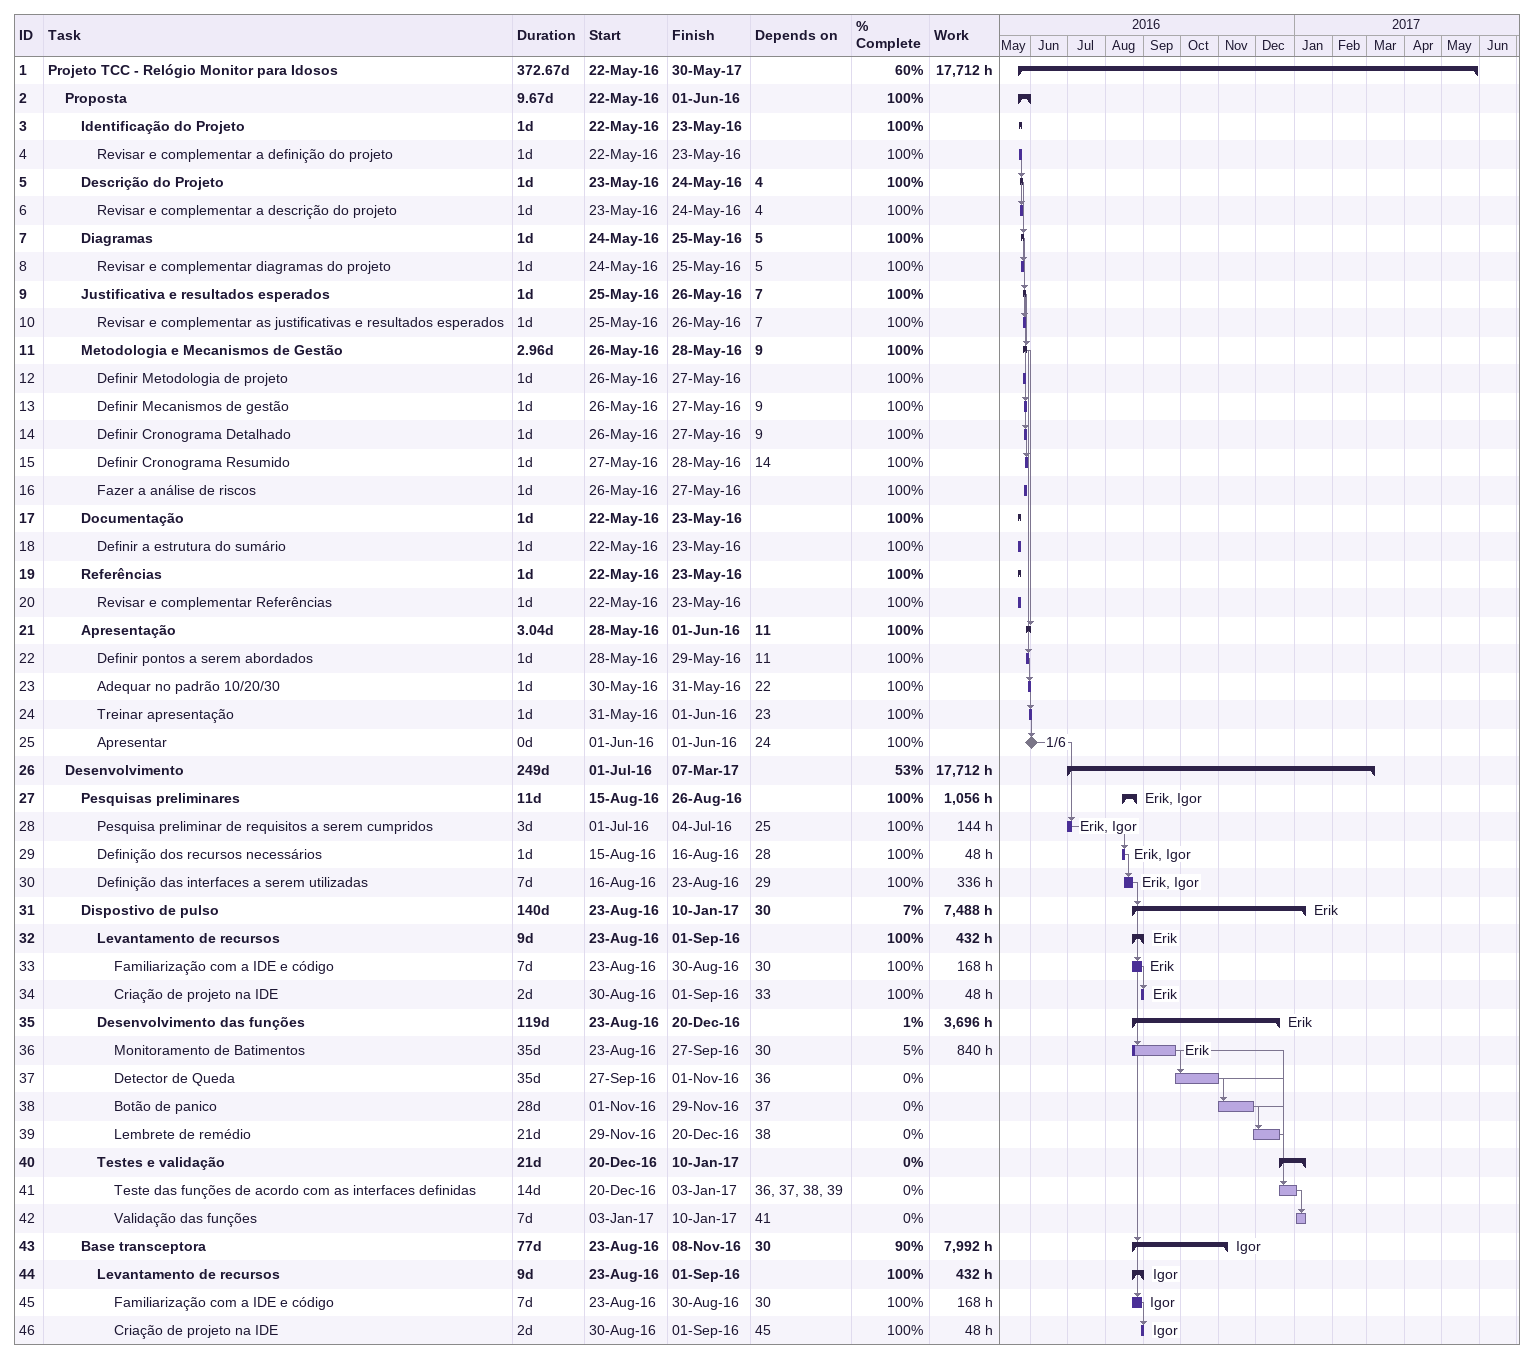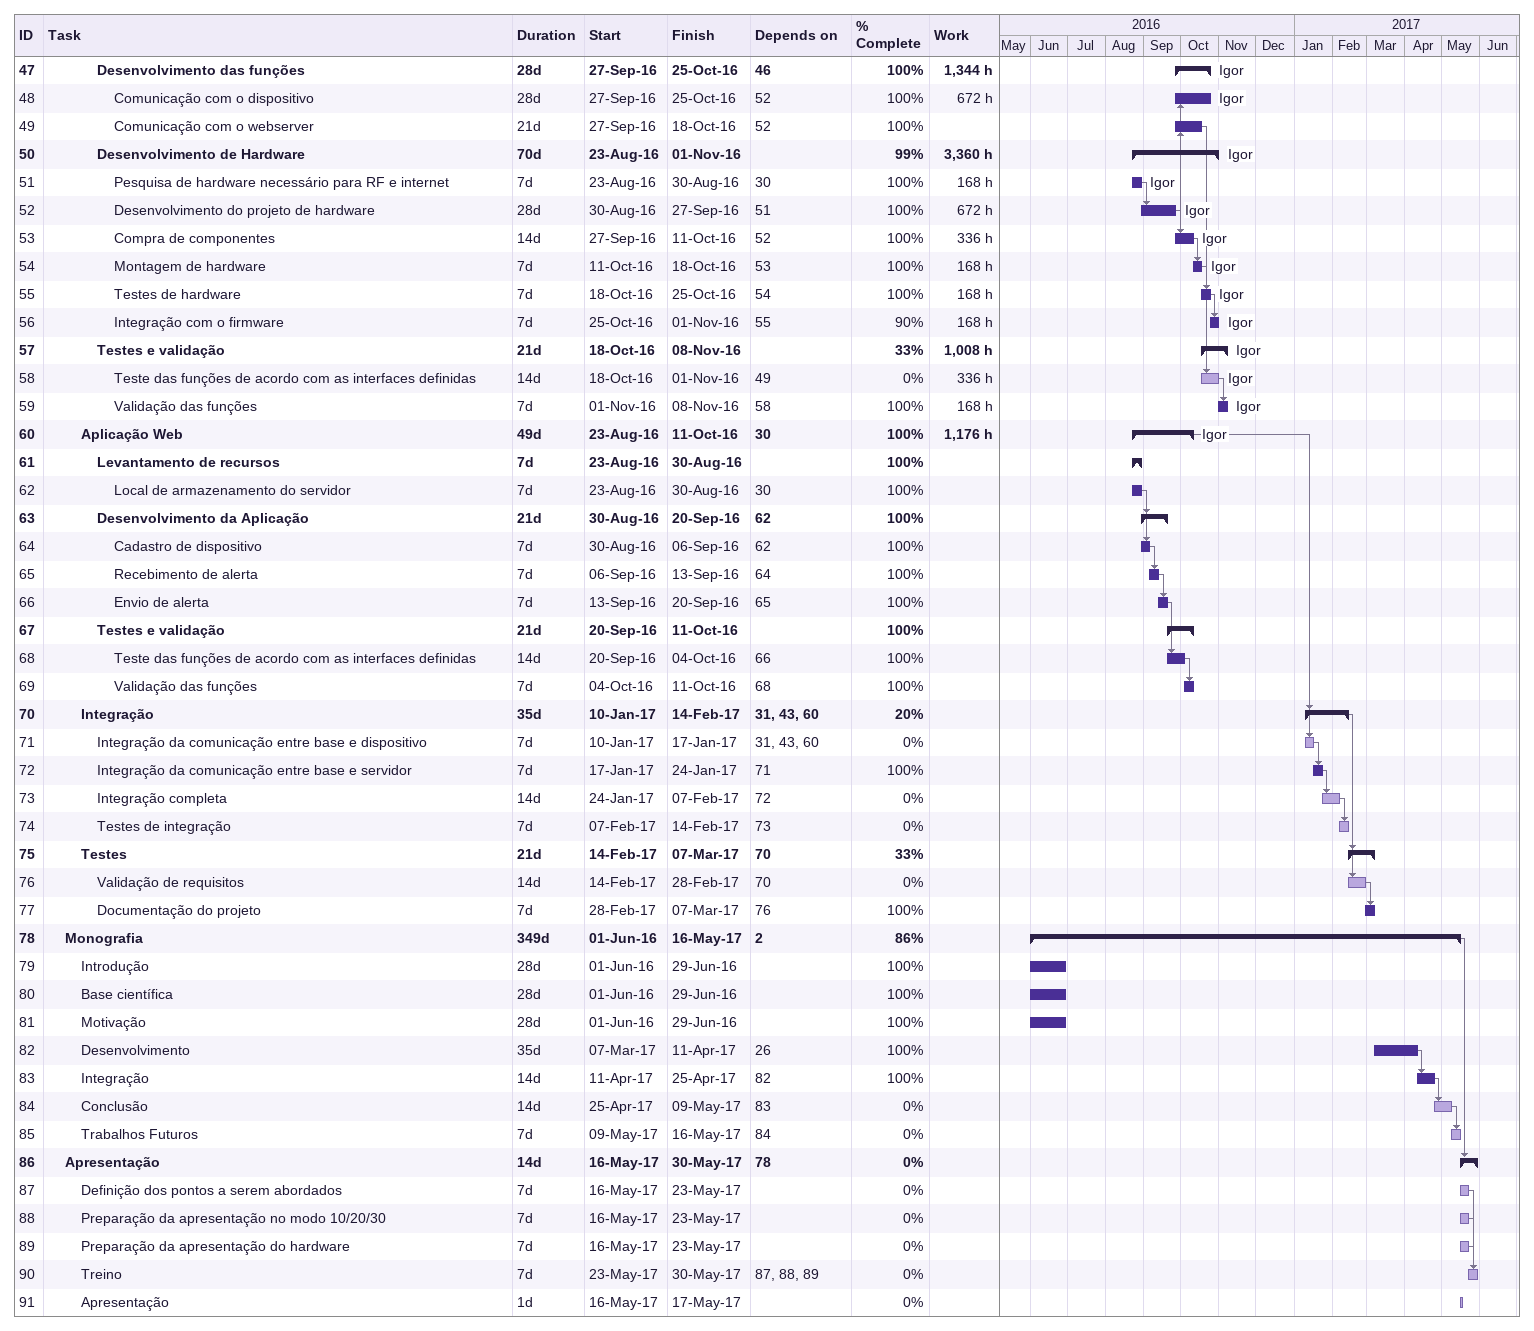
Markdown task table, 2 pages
| ID | Level | Task | Duration | Start | Finish | Predecessors | Resources | % complete | Work (h) |
|---|---|---|---|---|---|---|---|---|---|
| 1 | 1 | **Projeto TCC - Relógio Monitor para Idosos** | 372.67d | 2016-05-22 | 2017-05-30 |  |  | 60 | 17712 |
| 2 | 2 | **Proposta** | 9.67d | 2016-05-22 | 2016-06-01 |  |  | 100 |  |
| 3 | 3 | **Identificação do Projeto** | 1d | 2016-05-22 | 2016-05-23 |  |  | 100 |  |
| 4 | 4 | Revisar e complementar a definição do projeto | 1d | 2016-05-22 | 2016-05-23 |  |  | 100 |  |
| 5 | 3 | **Descrição do Projeto** | 1d | 2016-05-23 | 2016-05-24 | 4 |  | 100 |  |
| 6 | 4 | Revisar e complementar a descrição do projeto | 1d | 2016-05-23 | 2016-05-24 | 4 |  | 100 |  |
| 7 | 3 | **Diagramas** | 1d | 2016-05-24 | 2016-05-25 | 5 |  | 100 |  |
| 8 | 4 | Revisar e complementar diagramas do projeto | 1d | 2016-05-24 | 2016-05-25 | 5 |  | 100 |  |
| 9 | 3 | **Justificativa e resultados esperados** | 1d | 2016-05-25 | 2016-05-26 | 7 |  | 100 |  |
| 10 | 4 | Revisar e complementar as justificativas e resultados esperados | 1d | 2016-05-25 | 2016-05-26 | 7 |  | 100 |  |
| 11 | 3 | **Metodologia e Mecanismos de Gestão** | 2.96d | 2016-05-26 | 2016-05-28 | 9 |  | 100 |  |
| 12 | 4 | Definir Metodologia de projeto | 1d | 2016-05-26 | 2016-05-27 |  |  | 100 |  |
| 13 | 4 | Definir Mecanismos de gestão | 1d | 2016-05-26 | 2016-05-27 | 9 |  | 100 |  |
| 14 | 4 | Definir Cronograma Detalhado | 1d | 2016-05-26 | 2016-05-27 | 9 |  | 100 |  |
| 15 | 4 | Definir Cronograma Resumido | 1d | 2016-05-27 | 2016-05-28 | 14 |  | 100 |  |
| 16 | 4 | Fazer a análise de riscos | 1d | 2016-05-26 | 2016-05-27 |  |  | 100 |  |
| 17 | 3 | **Documentação** | 1d | 2016-05-22 | 2016-05-23 |  |  | 100 |  |
| 18 | 4 | Definir a estrutura do sumário | 1d | 2016-05-22 | 2016-05-23 |  |  | 100 |  |
| 19 | 3 | **Referências** | 1d | 2016-05-22 | 2016-05-23 |  |  | 100 |  |
| 20 | 4 | Revisar e complementar Referências | 1d | 2016-05-22 | 2016-05-23 |  |  | 100 |  |
| 21 | 3 | **Apresentação** | 3.04d | 2016-05-28 | 2016-06-01 | 11 |  | 100 |  |
| 22 | 4 | Definir pontos a serem abordados | 1d | 2016-05-28 | 2016-05-29 | 11 |  | 100 |  |
| 23 | 4 | Adequar no padrão 10/20/30 | 1d | 2016-05-30 | 2016-05-31 | 22 |  | 100 |  |
| 24 | 4 | Treinar apresentação | 1d | 2016-05-31 | 2016-06-01 | 23 |  | 100 |  |
| 25 | 4 | Apresentar | 0d | 2016-06-01 | 2016-06-01 | 24 |  | 100 |  |
| 26 | 2 | **Desenvolvimento** | 249d | 2016-07-01 | 2017-03-07 |  |  | 53 | 17712 |
| 27 | 3 | **Pesquisas preliminares** | 11d | 2016-08-15 | 2016-08-26 |  | Erik, Igor | 100 | 1056 |
| 28 | 4 | Pesquisa preliminar de requisitos a serem cumpridos | 3d | 2016-07-01 | 2016-07-04 | 25 | Erik, Igor | 100 | 144 |
| 29 | 4 | Definição dos recursos necessários | 1d | 2016-08-15 | 2016-08-16 | 28 | Erik, Igor | 100 | 48 |
| 30 | 4 | Definição das interfaces a serem utilizadas | 7d | 2016-08-16 | 2016-08-23 | 29 | Erik, Igor | 100 | 336 |
| 31 | 3 | **Dispostivo de pulso** | 140d | 2016-08-23 | 2017-01-10 | 30 | Erik | 7 | 7488 |
| 32 | 4 | **Levantamento de recursos** | 9d | 2016-08-23 | 2016-09-01 |  | Erik | 100 | 432 |
| 33 | 5 | Familiarização com a IDE e código | 7d | 2016-08-23 | 2016-08-30 | 30 | Erik | 100 | 168 |
| 34 | 5 | Criação de projeto na IDE | 2d | 2016-08-30 | 2016-09-01 | 33 | Erik | 100 | 48 |
| 35 | 4 | **Desenvolvimento das funções** | 119d | 2016-08-23 | 2016-12-20 |  | Erik | 1 | 3696 |
| 36 | 5 | Monitoramento de Batimentos | 35d | 2016-08-23 | 2016-09-27 | 30 | Erik | 5 | 840 |
| 37 | 5 | Detector de Queda | 35d | 2016-09-27 | 2016-11-01 | 36 |  | 0 |  |
| 38 | 5 | Botão de panico | 28d | 2016-11-01 | 2016-11-29 | 37 |  | 0 |  |
| 39 | 5 | Lembrete de remédio | 21d | 2016-11-29 | 2016-12-20 | 38 |  | 0 |  |
| 40 | 4 | **Testes e validação** | 21d | 2016-12-20 | 2017-01-10 |  |  | 0 |  |
| 41 | 5 | Teste das funções de acordo com as interfaces definidas | 14d | 2016-12-20 | 2017-01-03 | 36, 37, 38, 39 |  | 0 |  |
| 42 | 5 | Validação das funções | 7d | 2017-01-03 | 2017-01-10 | 41 |  | 0 |  |
| 43 | 3 | **Base transceptora** | 77d | 2016-08-23 | 2016-11-08 | 30 | Igor | 90 | 7992 |
| 44 | 4 | **Levantamento de recursos** | 9d | 2016-08-23 | 2016-09-01 |  | Igor | 100 | 432 |
| 45 | 5 | Familiarização com a IDE e código | 7d | 2016-08-23 | 2016-08-30 | 30 | Igor | 100 | 168 |
| 46 | 5 | Criação de projeto na IDE | 2d | 2016-08-30 | 2016-09-01 | 45 | Igor | 100 | 48 |
| 47 | 4 | **Desenvolvimento das funções** | 28d | 2016-09-27 | 2016-10-25 | 46 | Igor | 100 | 1344 |
| 48 | 5 | Comunicação com o dispositivo | 28d | 2016-09-27 | 2016-10-25 | 52 | Igor | 100 | 672 |
| 49 | 5 | Comunicação com o webserver | 21d | 2016-09-27 | 2016-10-18 | 52 |  | 100 |  |
| 50 | 4 | **Desenvolvimento de Hardware** | 70d | 2016-08-23 | 2016-11-01 |  | Igor | 99 | 3360 |
| 51 | 5 | Pesquisa de hardware necessário para RF e internet | 7d | 2016-08-23 | 2016-08-30 | 30 | Igor | 100 | 168 |
| 52 | 5 | Desenvolvimento do projeto de hardware | 28d | 2016-08-30 | 2016-09-27 | 51 | Igor | 100 | 672 |
| 53 | 5 | Compra de componentes | 14d | 2016-09-27 | 2016-10-11 | 52 | Igor | 100 | 336 |
| 54 | 5 | Montagem de hardware | 7d | 2016-10-11 | 2016-10-18 | 53 | Igor | 100 | 168 |
| 55 | 5 | Testes de hardware | 7d | 2016-10-18 | 2016-10-25 | 54 | Igor | 100 | 168 |
| 56 | 5 | Integração com o firmware | 7d | 2016-10-25 | 2016-11-01 | 55 | Igor | 90 | 168 |
| 57 | 4 | **Testes e validação** | 21d | 2016-10-18 | 2016-11-08 |  | Igor | 33 | 1008 |
| 58 | 5 | Teste das funções de acordo com as interfaces definidas | 14d | 2016-10-18 | 2016-11-01 | 49 | Igor | 0 | 336 |
| 59 | 5 | Validação das funções | 7d | 2016-11-01 | 2016-11-08 | 58 | Igor | 100 | 168 |
| 60 | 3 | **Aplicação Web** | 49d | 2016-08-23 | 2016-10-11 | 30 | Igor | 100 | 1176 |
| 61 | 4 | **Levantamento de recursos** | 7d | 2016-08-23 | 2016-08-30 |  |  | 100 |  |
| 62 | 5 | Local de armazenamento do servidor | 7d | 2016-08-23 | 2016-08-30 | 30 |  | 100 |  |
| 63 | 4 | **Desenvolvimento da Aplicação** | 21d | 2016-08-30 | 2016-09-20 | 62 |  | 100 |  |
| 64 | 5 | Cadastro de dispositivo | 7d | 2016-08-30 | 2016-09-06 | 62 |  | 100 |  |
| 65 | 5 | Recebimento de alerta | 7d | 2016-09-06 | 2016-09-13 | 64 |  | 100 |  |
| 66 | 5 | Envio de alerta | 7d | 2016-09-13 | 2016-09-20 | 65 |  | 100 |  |
| 67 | 4 | **Testes e validação** | 21d | 2016-09-20 | 2016-10-11 |  |  | 100 |  |
| 68 | 5 | Teste das funções de acordo com as interfaces definidas | 14d | 2016-09-20 | 2016-10-04 | 66 |  | 100 |  |
| 69 | 5 | Validação das funções | 7d | 2016-10-04 | 2016-10-11 | 68 |  | 100 |  |
| 70 | 3 | **Integração** | 35d | 2017-01-10 | 2017-02-14 | 31, 43, 60 |  | 20 |  |
| 71 | 4 | Integração da comunicação entre base e dispositivo | 7d | 2017-01-10 | 2017-01-17 | 31, 43, 60 |  | 0 |  |
| 72 | 4 | Integração da comunicação entre base e servidor | 7d | 2017-01-17 | 2017-01-24 | 71 |  | 100 |  |
| 73 | 4 | Integração completa | 14d | 2017-01-24 | 2017-02-07 | 72 |  | 0 |  |
| 74 | 4 | Testes de integração | 7d | 2017-02-07 | 2017-02-14 | 73 |  | 0 |  |
| 75 | 3 | **Testes** | 21d | 2017-02-14 | 2017-03-07 | 70 |  | 33 |  |
| 76 | 4 | Validação de requisitos | 14d | 2017-02-14 | 2017-02-28 | 70 |  | 0 |  |
| 77 | 4 | Documentação do projeto | 7d | 2017-02-28 | 2017-03-07 | 76 |  | 100 |  |
| 78 | 2 | **Monografia** | 349d | 2016-06-01 | 2017-05-16 | 2 |  | 86 |  |
| 79 | 3 | Introdução | 28d | 2016-06-01 | 2016-06-29 |  |  | 100 |  |
| 80 | 3 | Base científica | 28d | 2016-06-01 | 2016-06-29 |  |  | 100 |  |
| 81 | 3 | Motivação | 28d | 2016-06-01 | 2016-06-29 |  |  | 100 |  |
| 82 | 3 | Desenvolvimento | 35d | 2017-03-07 | 2017-04-11 | 26 |  | 100 |  |
| 83 | 3 | Integração | 14d | 2017-04-11 | 2017-04-25 | 82 |  | 100 |  |
| 84 | 3 | Conclusão | 14d | 2017-04-25 | 2017-05-09 | 83 |  | 0 |  |
| 85 | 3 | Trabalhos Futuros | 7d | 2017-05-09 | 2017-05-16 | 84 |  | 0 |  |
| 86 | 2 | **Apresentação** | 14d | 2017-05-16 | 2017-05-30 | 78 |  | 0 |  |
| 87 | 3 | Definição dos pontos a serem abordados | 7d | 2017-05-16 | 2017-05-23 |  |  | 0 |  |
| 88 | 3 | Preparação da apresentação no modo 10/20/30 | 7d | 2017-05-16 | 2017-05-23 |  |  | 0 |  |
| 89 | 3 | Preparação da apresentação do hardware | 7d | 2017-05-16 | 2017-05-23 |  |  | 0 |  |
| 90 | 3 | Treino | 7d | 2017-05-23 | 2017-05-30 | 87, 88, 89 |  | 0 |  |
| 91 | 3 | Apresentação | 1d | 2017-05-16 | 2017-05-17 |  |  | 0 |  |
